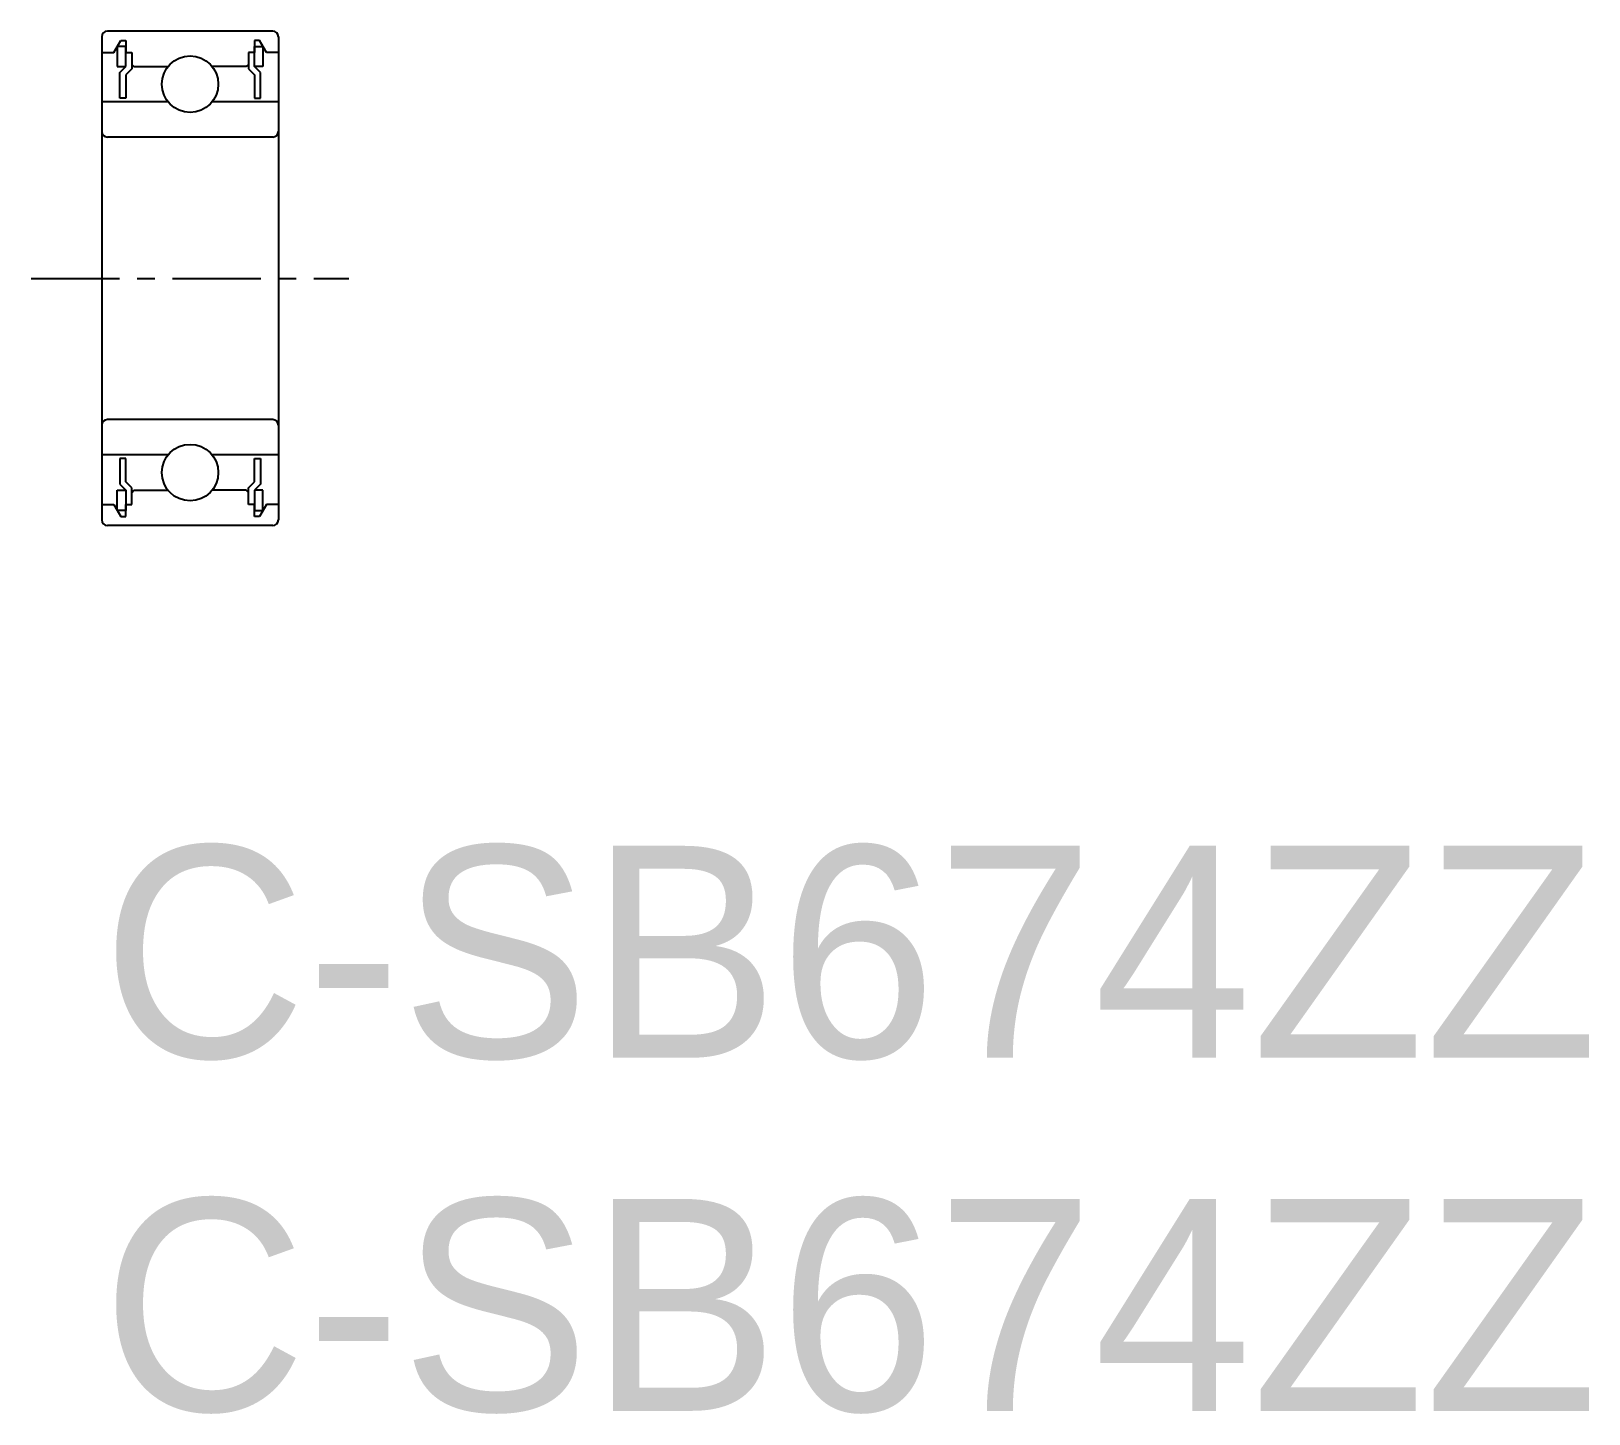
# Model space of a CAD drawing. Extents: x -1 to 21.1, y -8 to 11.5.
import ezdxf

# ---------------------------------------------------------------- set-up
doc = ezdxf.new("R2010")
doc.units = 0
doc.linetypes.add('CENTER', pattern=[2, 1.25, -0.25, 0.25, -0.25])
doc.layers.get('0').update_dxf_attribs({"linetype": 'CONTINUOUS'})
doc.layers.add('CENTER', color=1, linetype='CENTER')

msp = doc.modelspace()

# ---------------------------------------------------------------- linework, layer by layer
for p, q in [((2.42, 11.534), (0.08, 11.534)), ((0, 11.454), (0, 4.614)), ((0.17, 11.234), (0.268, 11.404)), ((0.219, 11.319), (0.219, 11.034)), ((0.34, 11.319), (0.219, 11.319)), ((0.268, 11.404), (0.34, 11.404)), ((0.34, 11.404), (0.34, 11.234)), ((0.34, 11.034), (0.34, 11.319)), ((2.232, 11.404), (2.16, 11.404)), ((2.16, 11.404), (2.16, 11.234)), ((2.16, 11.319), (2.281, 11.319)), ((2.16, 11.034), (2.16, 11.319)), ((2.33, 11.234), (2.232, 11.404)), ((2.281, 11.319), (2.281, 11.034)), ((2.5, 11.454), (2.5, 4.614)), ((0, 11.234), (0.17, 11.234)), ((0.219, 11.034), (0.34, 11.034)), ((0.255, 10.949), (0.34, 11.034)), ((0.34, 11.234), (0.425, 11.234)), ((0.425, 11.234), (0.425, 10.999)), ((0.425, 11.064), (0.455, 11.034)), ((0.455, 11.034), (0.938, 11.034)), ((2.045, 11.034), (1.562, 11.034)), ((2.075, 11.064), (2.045, 11.034)), ((2.075, 11.234), (2.075, 10.999)), ((2.16, 11.234), (2.075, 11.234)), ((2.245, 10.949), (2.16, 11.034)), ((2.281, 11.034), (2.16, 11.034)), ((2.5, 11.234), (2.33, 11.234)), ((0.255, 10.584), (0.255, 10.949)), ((0.425, 10.999), (0.34, 10.914)), ((0.34, 10.914), (0.34, 10.584)), ((2.075, 10.999), (2.16, 10.914)), ((2.16, 10.914), (2.16, 10.584)), ((2.245, 10.584), (2.245, 10.949)), ((0.938, 10.534), (0, 10.534)), ((0.34, 10.584), (0.255, 10.584)), ((2.5, 10.534), (1.562, 10.534)), ((2.16, 10.584), (2.245, 10.584)), ((2.42, 10.034), (0.08, 10.034)), ((2.5, 9.744), (2.5, 9.744)), ((2.5, 8.034), (2.5, 8.034)), ((2.42, 6.034), (0.08, 6.034)), ((0.938, 5.534), (0, 5.534)), ((2.5, 5.534), (1.562, 5.534)), ((0.34, 5.484), (0.255, 5.484)), ((0.255, 5.484), (0.255, 5.119)), ((0.34, 5.154), (0.34, 5.484)), ((2.16, 5.484), (2.245, 5.484)), ((2.16, 5.154), (2.16, 5.484)), ((2.245, 5.484), (2.245, 5.119)), ((0.255, 5.119), (0.34, 5.034)), ((0.425, 5.069), (0.34, 5.154)), ((2.075, 5.069), (2.16, 5.154)), ((2.245, 5.119), (2.16, 5.034)), ((0.219, 4.749), (0.219, 5.034)), ((0.219, 5.034), (0.34, 5.034)), ((0.34, 5.034), (0.34, 4.749)), ((0.425, 4.834), (0.425, 5.069)), ((0.425, 5.004), (0.455, 5.034)), ((0.455, 5.034), (0.938, 5.034)), ((2.045, 5.034), (1.562, 5.034)), ((2.075, 5.004), (2.045, 5.034)), ((2.075, 4.834), (2.075, 5.069)), ((2.16, 5.034), (2.16, 4.749)), ((2.281, 5.034), (2.16, 5.034)), ((2.281, 4.749), (2.281, 5.034)), ((0, 4.834), (0.17, 4.834)), ((0.17, 4.834), (0.268, 4.664)), ((0.34, 4.749), (0.219, 4.749)), ((0.268, 4.664), (0.34, 4.664)), ((0.34, 4.834), (0.425, 4.834)), ((0.34, 4.664), (0.34, 4.834)), ((2.16, 4.834), (2.075, 4.834)), ((2.16, 4.664), (2.16, 4.834)), ((2.16, 4.749), (2.281, 4.749)), ((2.232, 4.664), (2.16, 4.664)), ((2.33, 4.834), (2.232, 4.664)), ((2.5, 4.834), (2.33, 4.834)), ((2.42, 4.534), (0.08, 4.534))]:
    msp.add_line(p, q)
for centre in [(1.25, 10.784), (1.25, 5.284)]:
    msp.add_circle(centre, 0.4)
for centre, start, end in [((0.08, 11.454), 90, 180), ((2.42, 11.454), 0, 90), ((0.08, 10.114), 180, 270), ((2.42, 10.114), 270, 0), ((0.08, 5.954), 90, 180), ((2.42, 5.954), 0, 90), ((0.08, 4.614), 180, 270), ((2.42, 4.614), 270, 0)]:
    msp.add_arc(centre, 0.08, start, end)
at = {"layer": 'CENTER', "color": 1, "linetype": 'CENTER'}
msp.add_line((-1, 8.034), (3.5, 8.034), dxfattribs=at)

# ---------------------------------------------------------------- texts
at = {"color": 7, "linetype": 'CONTINUOUS'}
for p in [(0, -3), (0, -8)]:
    msp.add_text('C-SB674ZZ', height=3, dxfattribs=at).set_placement(p)

doc.saveas('drawing.dxf')
